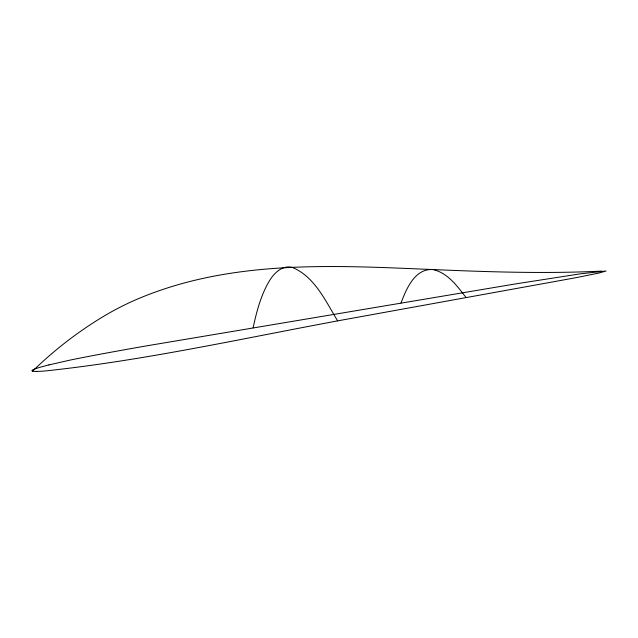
<?xml version="1.0" encoding="UTF-8"?>
<svg xmlns="http://www.w3.org/2000/svg" width="638" height="638" viewBox="0 0 638 638"><rect width="100%" height="100%" fill="white"/><g stroke="black" fill="none" stroke-linecap="round" stroke-linejoin="round"><path stroke-width="0.96" d="M253.103 327.852C256.524 311.974 260.687 295.936 268.861 281.757C273.519 273.662 281.908 264.818 292.204 267.354C314.741 276.629 325.643 301.232 337.63 320.866M400.999 303.026C406.326 288.942 414.804 268.287 432.995 269.563C447.732 272.873 457.318 286.167 466.019 297.483M32.578 371.133C54.039 350.27 77.86 331.8 103.523 316.392A309.143 293.081 84.7 0 1 148.367 294.668C241.922 258.629 343.954 266.014 441.998 269.93C495.184 272.163 548.473 273.67 601.674 271.11M48.943 364.912L70.036 360.111A130.224 3.182 -9.5 0 1 83.1 357.479L93.882 355.406A144.276 3.525 -9.5 0 1 137.744 347.407A140.607 3.437 -9.5 0 1 145.201 346.099L515.568 283.91L580.444 273.822L606.1 271.006L599.186 272.992L578.092 277.259A120.949 2.959 -9.5 0 1 572.35 278.351L337.422 320.906A322.836 7.887 -9.5 0 0 327.844 322.724C233.715 340.389 139.834 361.004 44.477 371.037A301.774 7.377 -9.5 0 1 41.805 371.22L36.948 371.412M36.884 371.42A409.006 9.993 -9.5 0 1 49.006 364.896"/></g></svg>
